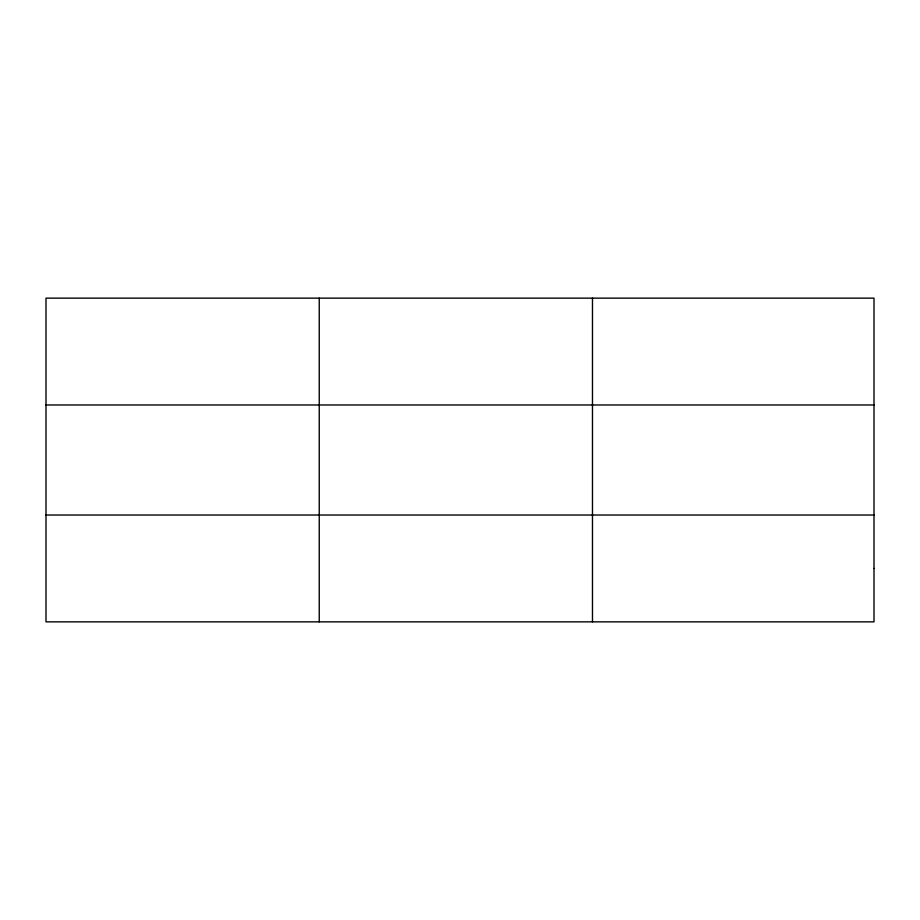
<?xml version="1.0" encoding="UTF-8"?>
<svg xmlns="http://www.w3.org/2000/svg" width="920" height="920" viewBox="0 0 920 920"><rect width="100%" height="100%" fill="white"/><g stroke="black" fill="none" stroke-linecap="round" stroke-linejoin="round"><path stroke-width="1.38" d="M319.24 621.851L319.24 298.149M592.48 621.851L592.48 298.149M46 404.972L874 404.972M46 515.028L874 515.028M874 568.445L874 621.851L46 621.851L46 298.149L874 298.149L874 568.445"/></g></svg>
